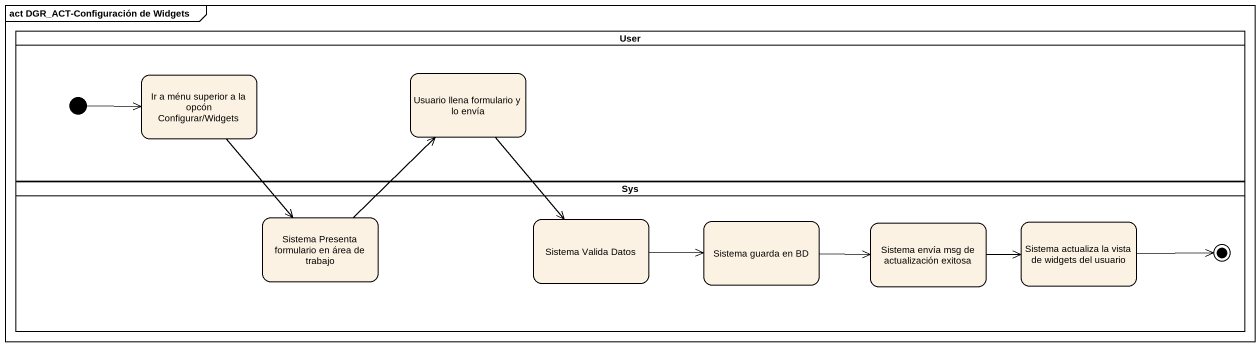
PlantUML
@startuml
mainframe act DGR_ACT-Configuración de Widgets
hide empty description
state User <<partition>> {
  state "Ir a ménu superior a la opcón Configurar/Widgets" as Ir_a_ménu_superior_a_la
  state "Usuario llena formulario y lo envía" as Usuario_llena_formulario_y
  [*] -right-> Ir_a_ménu_superior_a_la
}
state Sys <<partition>> {
  state "Sistema Presenta formulario en área de trabajo" as Sistema_Presenta_formulario
  state "Sistema Valida Datos" as Sistema_Valida_Datos
  state "Sistema guarda en BD" as Sistema_guarda_en_BD
  state "Sistema envía msg de actualización exitosa" as Sistema_envía_msg_de
  state "Sistema actualiza la vista de widgets del usuario" as Sistema_actualiza_la_vista
  Sistema_actualiza_la_vista -right-> [*]
}
Ir_a_ménu_superior_a_la --> Sistema_Presenta_formulario
Usuario_llena_formulario_y --> Sistema_Valida_Datos
Sistema_Presenta_formulario -up-> Usuario_llena_formulario_y
Sistema_Valida_Datos -right-> Sistema_guarda_en_BD
Sistema_guarda_en_BD -right-> Sistema_envía_msg_de
Sistema_envía_msg_de -right-> Sistema_actualiza_la_vista
@enduml
